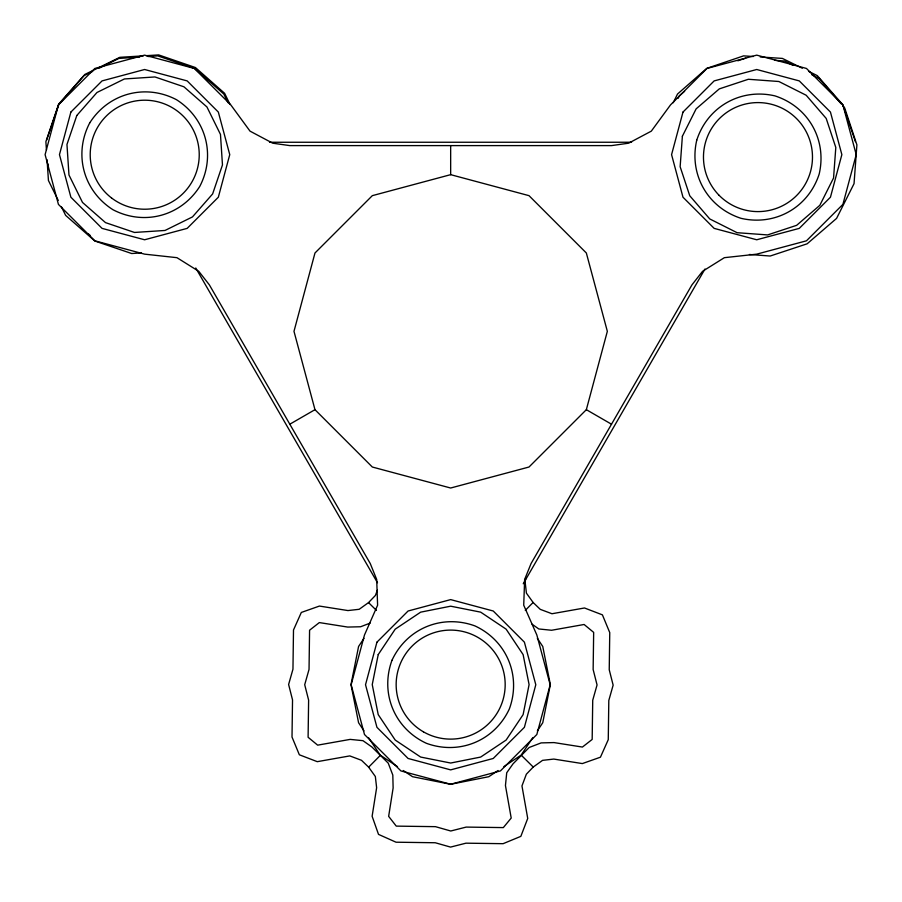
<?xml version="1.0" encoding="UTF-8"?>
<svg xmlns="http://www.w3.org/2000/svg" width="902" height="902" viewBox="0 0 902 902"><rect width="100%" height="100%" fill="white"/><g stroke="black" fill="none" stroke-linecap="round" stroke-linejoin="round"><path stroke-width="1.35" d="M450.662 174.661L372.323 195.655L314.978 253L293.984 331.338L314.978 409.677L372.323 467.022L450.662 488.016L529 467.022L586.345 409.677L607.339 331.338L586.345 253L529 195.655L450.662 174.661L450.662 145.605M525.776 577.821L525.133 581.903L526.418 593.144L533.116 602.48L540.264 609.357L551.979 613.743L584.496 607.982L602.412 614.86L609.752 632.595L609.233 669.746L613.146 685.159L608.805 700.459L608.264 739.663L600.439 757.195L582.342 763.577L553.805 759.078L542.564 760.352L533.229 767.05L526.351 774.209L521.965 785.924L527.726 818.43L520.837 836.357L503.102 843.686L465.962 843.178L450.549 847.091L435.249 842.75L396.034 842.209L378.513 834.384L372.12 816.276L376.63 787.739L375.345 776.498L368.647 767.162L361.499 760.296L349.784 755.91L317.267 761.671L299.351 754.782L292.011 737.047L292.53 699.896L288.617 684.483L292.958 669.183L293.5 629.979L301.324 612.447L319.421 606.065L347.958 610.564L359.199 609.29L368.535 602.592L375.412 595.433L377.363 590.235M46.521 140.351L59.149 103.572L84.889 74.415L119.831 57.322L143.395 55.856M673.219 102.738L677.526 94.022L706.762 68.372L743.586 55.868L753.294 56.51M678.124 98.284L679.375 95.804L684.629 91.26M523.261 583.763L704.981 269.01M363.98 638.379L358.579 646.463L350.991 684.607L358.579 722.75L363.98 730.834M532.721 737.768L521.153 755.087L503.823 766.666M537.355 730.834L542.756 722.75L550.344 684.607L542.756 646.463L537.355 638.379M532.124 624.24L538.798 628.965L551.596 630.261L584.113 624.488L593.663 632.381L593.144 669.521L597.056 684.934L592.727 700.234L592.174 739.437L582.421 747.059L554.031 742.583L541.144 742.898L529.203 747.465L513.035 763.836L506.732 772.743L505.447 785.541L511.208 818.058L503.327 827.596L466.187 827.089L450.763 831.001L435.463 826.66L396.26 826.119L388.649 816.355L393.125 787.965L392.81 775.077L388.232 763.137L371.872 746.969L362.965 740.677L350.168 739.392L317.651 745.153L308.101 737.272L308.619 700.121L304.707 684.708L309.036 669.408L309.578 630.205L319.342 622.583L347.732 627.07L360.62 626.755L370.17 623.09M368.647 767.162L380.396 755.301M525.28 610.383L533.116 602.48M498.051 770.522L488.816 776.701L450.662 784.289L412.518 776.701L403.284 770.522M289.813 424.211L314.978 409.677M92.759 71.326L84.044 75.621L58.393 104.869L45.889 141.693L46.442 150.014M98.983 68.259L118.917 58.427L139.709 57.063M737.825 60.795L745.74 58.179M148.029 56.522L157.726 55.879L194.561 68.383L223.797 94.022L228.105 102.749M141.411 252.898L131.703 253.53L94.879 241.037L65.643 215.386L61.336 206.671M146.169 55.687L158.639 54.909L195.43 67.537L224.587 93.278L230.078 104.508M269.529 142.257L631.569 142.245M760.228 56.961L782.395 58.416L802.329 68.248M774.829 60.31L784.526 61.02L793.219 65.395M749.427 254.499L770.207 256.021L807.132 243.811L836.582 218.397L854.047 183.647L856.9 144.861L844.689 107.936L842.874 105.838M808.564 71.314L817.28 75.621L842.93 104.858L855.423 141.693M811.823 74.753L819.275 78.497L841.059 103.73M586.345 409.677L611.511 424.211M397.511 766.666L380.182 755.087L368.614 737.768M88.249 233.731L90.234 235.478M368.535 602.592L376.45 610.417M521.367 755.301L533.229 767.05M195.757 267.995L377.476 582.748M58.269 200.436L48.437 180.501L47.073 159.71M47.986 163.927L48.246 168.088M524.626 579.49L523.724 605.208L536.837 634.985L550.175 684.742L536.837 734.499L500.418 770.917L450.662 784.244L400.905 770.917L364.487 734.499L351.149 684.742L364.487 634.985L377.6 605.208L376.698 579.49L370.248 563.524L209.377 284.885L198.767 271.322L176.961 257.679L144.613 254.15L94.857 240.811L58.427 204.393L45.1 154.637L58.427 104.88L94.857 68.462L144.613 55.135L194.358 68.462L230.788 104.88L250.023 131.14L272.742 143.204L289.79 145.605L611.533 145.605L628.593 143.204L651.312 131.14L670.536 104.88L706.965 68.462L756.722 55.135L806.467 68.462L842.896 104.88L856.223 154.637L842.896 204.393L806.467 240.811L756.722 254.15L724.362 257.679L702.557 271.322L691.947 284.885L531.075 563.524L524.626 579.49M682.386 136.213L680.142 166.723L689.759 195.779L709.75 218.938L737.081 232.693L767.602 234.926L796.658 225.32L819.817 205.329L833.561 177.987L835.804 147.477L826.198 118.421L806.196 95.262L778.866 81.507L748.344 79.275L719.3 88.881L696.13 108.871L682.386 136.213M696.75 140.182C688.812 174.413 707.596 207.55 741.049 218.329C775.292 226.267 808.429 207.471 819.196 174.018C827.134 139.787 808.35 106.639 774.897 95.871C740.655 87.934 707.518 106.729 696.75 140.182M378.22 654.593L372.244 684.607L378.22 714.621L395.211 740.057L420.659 757.06L450.673 763.036L480.676 757.06L506.123 740.057L523.115 714.621L529.091 684.607L523.115 654.593L506.123 629.156L480.676 612.154L450.673 606.189L420.659 612.154L395.211 629.156L378.22 654.593M391.975 660.298C379.9 693.3 394.478 728.5 426.364 743.293C459.366 755.369 494.555 740.801 509.359 708.916C521.435 675.914 506.856 640.713 474.971 625.92C441.969 613.845 406.779 628.423 391.975 660.298M70.875 112.073L59.464 154.637L70.875 197.211L102.039 228.375L144.613 239.774L187.176 228.375L218.34 197.211L229.751 154.637L218.34 112.073L187.176 80.909L144.613 69.499L102.039 80.909L70.875 112.073M376.935 642.168L365.524 684.742L376.935 727.305L408.087 758.469L450.662 769.88L493.236 758.469L524.4 727.305L535.799 684.742L524.4 642.168L493.236 611.004L450.662 599.604L408.087 611.004L376.935 642.168M682.983 112.073L671.573 154.637L682.983 197.211L714.147 228.375L756.722 239.774L799.285 228.375L830.449 197.211L841.859 154.637L830.449 112.073L799.285 80.909L756.722 69.499L714.147 80.909L682.983 112.073M76.805 115.501L66.962 144.467L68.969 174.999L82.499 202.443L105.511 222.625L134.488 232.457L165.021 230.461L192.464 216.92L212.635 193.919L222.467 164.942L220.471 134.409L206.941 106.966L183.929 86.795L154.952 76.952L124.42 78.959L96.976 92.489L76.805 115.501M89.704 122.943C73.423 154.095 83.288 190.886 112.953 209.715C144.106 226.007 180.896 216.142 199.737 186.466C216.018 155.324 206.152 118.523 176.476 99.694C145.335 83.412 108.533 93.267 89.704 122.943M423.41 731.815A54.515 54.515 0 0 0 505.176 684.607A54.515 54.515 0 0 0 423.41 637.398A54.515 54.515 0 0 0 423.41 731.815M111.532 197.955A54.515 54.515 0 0 0 198.767 161.819A54.515 54.515 0 0 0 123.856 104.35A54.515 54.515 0 0 0 111.532 197.955M719.131 195.339A54.515 54.515 0 0 0 810.515 171.617A54.515 54.515 0 0 0 744.274 104.339A54.515 54.515 0 0 0 719.131 195.339"/></g></svg>
